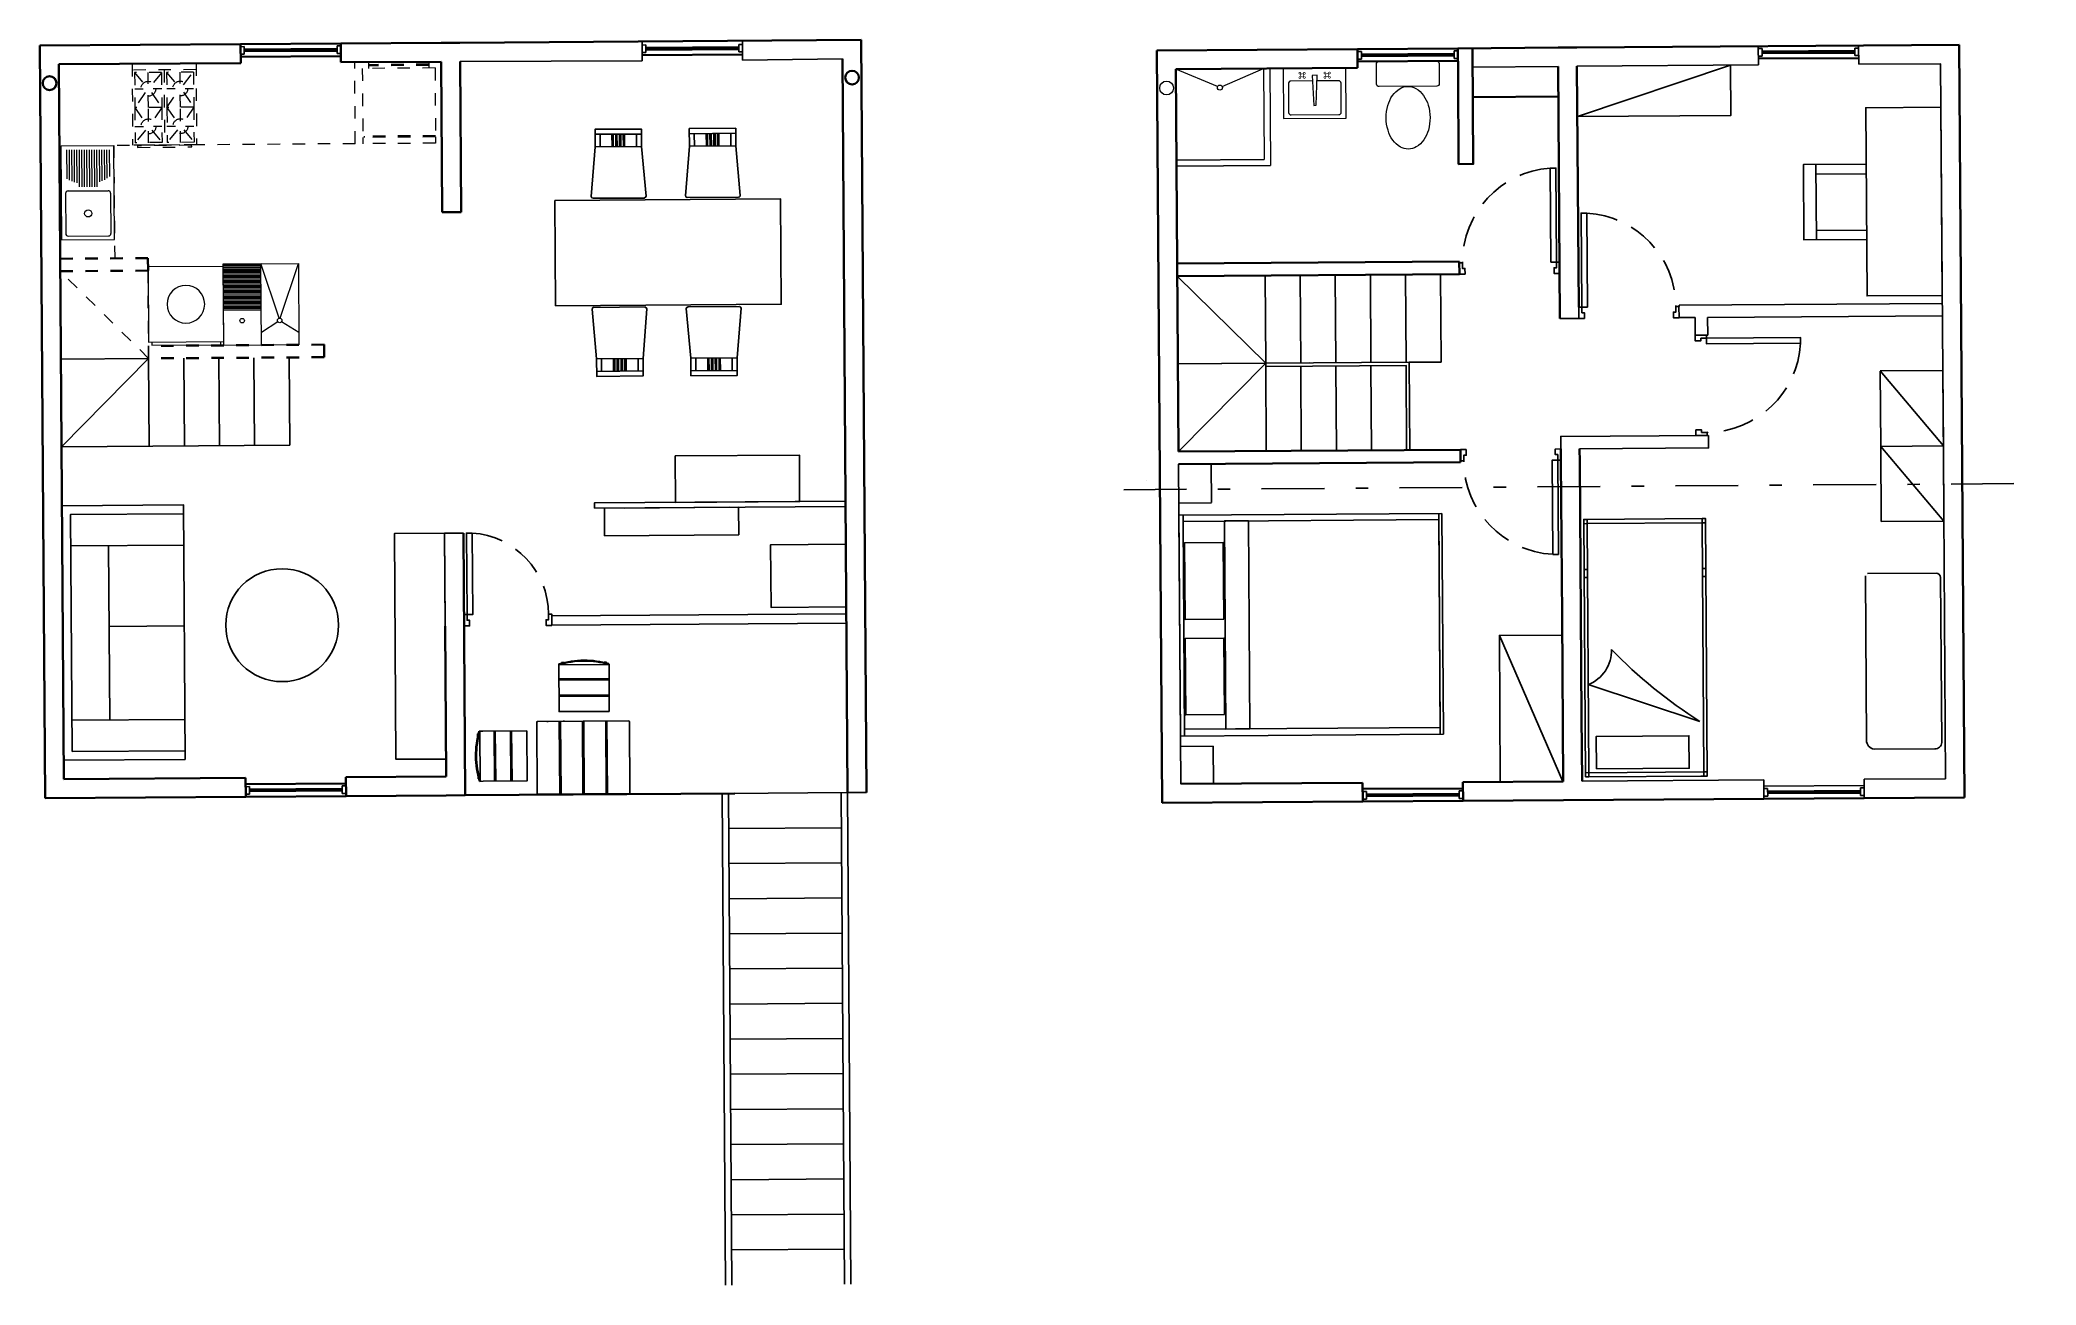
# Model space of a CAD drawing. Header units: inches. Extents: x 37.5 to 53.4, y 12.6 to 22.5.
import ezdxf

# ---------------------------------------------------------------- set-up
doc = ezdxf.new("R2010")
doc.units = ezdxf.units.IN
doc.header["$MEASUREMENT"] = 0
doc.linetypes.add('DASHDOT', pattern=[1, 0.5, -0.25, 0, -0.25])
doc.linetypes.add('HIDDEN', pattern=[0.375, 0.25, -0.125])
for name, color, linetype, lineweight in [('A-DOOR-FULL', 4, 'Continuous', 25), ('A-FLOR-LEVL', 7, 'Continuous', 35), ('A-FLOR-STRS', 4, 'Continuous', 25), ('A-FURN', 8, 'Continuous', 18), ('A-GLAZ-FULL', 4, 'Continuous', 25), ('A-WALL-FULL-EXTR', 7, 'Continuous', 35), ('A-WALL-FULL-INTR', 7, 'Continuous', 35)]:
    doc.layers.add(name, color=color, linetype=linetype, lineweight=lineweight)

# ---------------------------------------------------------------- blocks, each defined once
blk = doc.blocks.new('LAVADORA-PL')
for p, q in [((0, 0), (0, 0.6)), ((0, 0.6), (0.6, 0.6)), ((0.6, 0.6), (0.6, 0)), ((0.625, 0.575), (0.625, 0.025)), ((0.6, 0), (0, 0))]:
    blk.add_line(p, q)
for points in [[(0.6, 0.575), (0.625, 0.575)], [(0.6, 0.025), (0.625, 0.025)]]:
    blk.add_lwpolyline(points)
blk.add_circle((0.3, 0.3), 0.15)
blk = doc.blocks.new('DOOR-65')
for points in [[(-0.07, 0.74), (-0.07, 0.09), (-0.025, 0.09), (-0.025, 0.74), (-0.07, 0.74)], [(-0.675, 0.09), (-0.7, 0.09), (-0.7, 0), (-0.655, 0), (-0.655, 0.045), (-0.675, 0.045), (-0.675, 0.09)], [(-0.025, 0.09), (0, 0.09), (0, 0), (-0.045, 0), (-0.045, 0.045), (-0.025, 0.045), (-0.025, 0.09)]]:
    blk.add_lwpolyline(points)
at = {"linetype": 'HIDDEN'}
blk.add_arc((-0.022, 0.089), 0.653, 94.2076, 179.8995, dxfattribs=at)
blk = doc.blocks.new('INOD')
for p, q in [((0.23, 0), (-0.23, 0)), ((-0.25, -0.02), (-0.25, -0.18)), ((0.25, -0.18), (0.25, -0.02)), ((-0.23, -0.2), (0.23, -0.2))]:
    blk.add_line(p, q)
blk.add_lwpolyline([(-0.175, -0.45, 0.07067), (-0.161, -0.549, 0.082314), (-0.124, -0.627, 0.106842), (-0.063, -0.683, 0.13438), (0, -0.7, 0.13438), (0.063, -0.683, 0.106842), (0.124, -0.627, 0.082314), (0.161, -0.549, 0.07067), (0.175, -0.45, 0.07067), (0.161, -0.351, 0.082314), (0.124, -0.273, 0.106842), (0.063, -0.217, 0.13438), (0, -0.2, 0.13438), (-0.063, -0.217, 0.106842), (-0.124, -0.273, 0.082314), (-0.161, -0.351, 0.07067)], format="xyb", close=True)
for centre, start, end in [((-0.23, -0.02), 90, 180), ((0.23, -0.02), 0, 90), ((-0.23, -0.18), 180, 270), ((0.23, -0.18), 270, 0)]:
    blk.add_arc(centre, 0.02, start, end)
blk = doc.blocks.new('DOOR-75')
for points in [[(-0.07, 0.84), (-0.07, 0.09), (-0.025, 0.09), (-0.025, 0.84), (-0.07, 0.84)], [(-0.775, 0.09), (-0.8, 0.09), (-0.8, 0), (-0.755, 0), (-0.755, 0.045), (-0.775, 0.045), (-0.775, 0.09)], [(-0.025, 0.09), (0, 0.09), (0, 0), (-0.045, 0), (-0.045, 0.045), (-0.025, 0.045), (-0.025, 0.09)]]:
    blk.add_lwpolyline(points)
at = {"linetype": 'HIDDEN'}
blk.add_arc((-0.023, 0.089), 0.752, 93.6181, 179.9249, dxfattribs=at)

msp = doc.modelspace()

# ---------------------------------------------------------------- linework, layer by layer
for p, q in [((42.286, 22.495), (42.287, 22.345)), ((43.086, 22.501), (43.087, 22.351)), ((51.189, 22.312), (51.188, 22.462)), ((51.988, 22.467), (51.989, 22.317)), ((40.834, 22.339), (42.287, 22.345)), ((43.087, 22.351), (43.884, 22.36)), ((49.745, 21.901), (50.967, 22.309)), ((41.88, 21.264), (41.911, 21.659)), ((41.91, 21.759), (42.28, 21.761)), ((41.911, 21.659), (42.281, 21.661)), ((41.951, 21.659), (41.95, 21.759)), ((42.046, 21.66), (42.045, 21.76)), ((42.056, 21.66), (42.055, 21.76)), ((42.076, 21.66), (42.075, 21.76)), ((42.086, 21.66), (42.085, 21.76)), ((42.106, 21.66), (42.105, 21.76)), ((42.116, 21.66), (42.115, 21.76)), ((42.136, 21.66), (42.135, 21.76)), ((42.146, 21.66), (42.145, 21.76)), ((42.241, 21.661), (42.24, 21.761)), ((42.281, 21.661), (42.318, 21.266)), ((42.632, 21.269), (42.663, 21.664)), ((42.662, 21.764), (43.032, 21.767)), ((42.663, 21.664), (43.033, 21.667)), ((42.703, 21.664), (42.702, 21.764)), ((42.798, 21.665), (42.797, 21.765)), ((42.808, 21.665), (42.807, 21.765)), ((42.828, 21.665), (42.827, 21.765)), ((42.838, 21.665), (42.837, 21.765)), ((42.858, 21.665), (42.857, 21.765)), ((42.868, 21.666), (42.867, 21.766)), ((42.888, 21.666), (42.887, 21.766)), ((42.898, 21.666), (42.897, 21.766)), ((42.993, 21.666), (42.992, 21.766)), ((43.033, 21.667), (43.069, 21.272)), ((46.547, 21.554), (47.247, 21.558)), ((47.298, 21.509), (46.548, 21.504)), ((51.648, 21.517), (51.652, 20.917)), ((41.894, 21.249), (42.304, 21.251)), ((42.646, 21.254), (43.055, 21.257)), ((51.651, 20.992), (52.051, 20.995)), ((41.9, 20.379), (42.31, 20.382)), ((42.652, 20.384), (43.061, 20.387)), ((50.556, 20.397), (52.655, 20.411)), ((50.556, 20.397), (50.556, 20.387)), ((41.886, 20.364), (41.923, 19.969)), ((42.293, 19.972), (42.324, 20.367)), ((42.638, 20.369), (42.674, 19.974)), ((43.044, 19.977), (43.075, 20.372)), ((49.606, 20.29), (49.756, 20.291)), ((50.684, 20.297), (50.556, 20.297)), ((50.784, 20.298), (52.656, 20.311)), ((50.685, 20.157), (50.785, 20.158)), ((41.923, 19.969), (42.293, 19.972)), ((41.963, 19.97), (41.963, 19.87)), ((42.058, 19.97), (42.058, 19.87)), ((42.068, 19.97), (42.068, 19.87)), ((42.088, 19.971), (42.088, 19.871)), ((42.098, 19.971), (42.098, 19.871)), ((42.118, 19.971), (42.118, 19.871)), ((42.128, 19.971), (42.128, 19.871)), ((42.148, 19.971), (42.148, 19.871)), ((42.158, 19.971), (42.158, 19.871)), ((42.253, 19.972), (42.253, 19.872)), ((42.674, 19.974), (43.044, 19.977)), ((42.714, 19.975), (42.715, 19.875)), ((42.809, 19.975), (42.81, 19.875)), ((42.819, 19.975), (42.82, 19.875)), ((42.839, 19.975), (42.84, 19.875)), ((42.849, 19.976), (42.85, 19.876)), ((42.869, 19.976), (42.87, 19.876)), ((42.879, 19.976), (42.88, 19.876)), ((42.899, 19.976), (42.9, 19.876)), ((42.909, 19.976), (42.91, 19.876)), ((43.004, 19.977), (43.005, 19.877)), ((41.923, 19.869), (42.293, 19.872)), ((42.675, 19.874), (43.045, 19.877)), ((46.564, 19.129), (46.582, 16.579)), ((46.311, 18.995), (46.311, 18.995)), ((42.142, 18.779), (42.984, 18.785)), ((38.63, 18.484), (37.73, 18.478)), ((38.04, 17.09), (38.03, 18.48)), ((38.635, 17.839), (38.035, 17.835)), ((40.865, 17.839), (40.91, 17.84)), ((43.914, 17.935), (41.564, 17.919)), ((41.565, 17.844), (43.915, 17.86)), ((42.022, 17.531), (41.622, 17.529)), ((41.642, 17.547), (41.642, 17.541)), ((41.642, 17.547), (41.664, 17.547)), ((41.982, 17.549), (42.002, 17.549)), ((42.002, 17.549), (42.002, 17.544)), ((42.024, 17.158), (42.022, 17.538)), ((42.023, 17.418), (41.623, 17.416)), ((42.023, 17.408), (41.623, 17.406)), ((41.783, 17.407), (41.783, 17.417)), ((41.863, 17.407), (41.863, 17.417)), ((42.024, 17.288), (41.624, 17.286)), ((42.024, 17.278), (41.624, 17.276)), ((41.784, 17.277), (41.784, 17.287)), ((41.864, 17.277), (41.864, 17.287)), ((38.64, 17.094), (37.74, 17.088)), ((41.537, 17.078), (41.527, 17.078)), ((41.625, 17.078), (41.629, 16.498)), ((41.635, 17.079), (41.639, 16.499)), ((41.644, 17.156), (41.674, 17.156)), ((41.667, 17.079), (41.657, 17.079)), ((41.81, 17.08), (41.814, 16.5)), ((41.82, 17.08), (41.824, 16.5)), ((41.995, 17.081), (41.999, 16.501)), ((42.005, 17.081), (42.009, 16.501)), ((40.974, 16.98), (40.98, 16.98)), ((40.974, 16.96), (40.974, 16.98)), ((40.985, 17), (41.015, 17.001)), ((40.992, 17), (40.995, 16.6)), ((41.365, 17.003), (41.015, 17.001)), ((41.105, 17.001), (41.108, 16.601)), ((41.115, 17.001), (41.118, 16.601)), ((41.235, 17.002), (41.238, 16.602)), ((41.245, 17.002), (41.248, 16.602)), ((41.116, 16.841), (41.106, 16.841)), ((41.107, 16.761), (41.117, 16.761)), ((41.246, 16.842), (41.236, 16.842)), ((41.237, 16.762), (41.247, 16.762)), ((41.637, 16.829), (41.627, 16.828)), ((41.637, 16.749), (41.627, 16.748)), ((41.822, 16.83), (41.812, 16.83)), ((41.822, 16.75), (41.812, 16.75)), ((42.007, 16.831), (41.997, 16.831)), ((42.007, 16.751), (41.997, 16.751)), ((40.977, 16.62), (40.977, 16.642)), ((40.977, 16.62), (40.982, 16.62)), ((40.988, 16.6), (41.018, 16.601)), ((51.232, 16.611), (51.233, 16.461)), ((51.232, 16.561), (52.032, 16.566)), ((52.033, 16.466), (52.032, 16.616)), ((44.074, 16.511), (43.924, 16.51))]:
    msp.add_line(p, q)
at = {"color": 6}
for p, q in [((52.661, 19.875), (52.161, 19.872)), ((52.161, 19.872), (52.664, 19.275)), ((52.161, 19.871), (52.165, 19.271)), ((52.661, 19.875), (52.665, 19.275)), ((52.665, 19.275), (52.165, 19.271)), ((52.665, 19.275), (52.165, 19.271)), ((52.165, 19.271), (52.169, 18.671)), ((52.165, 19.271), (52.667, 18.675)), ((52.665, 19.275), (52.669, 18.675)), ((46.825, 19.13), (46.827, 18.822)), ((46.567, 18.819), (46.827, 18.821)), ((46.567, 18.722), (48.665, 18.736)), ((46.579, 16.961), (46.567, 18.722)), ((46.612, 16.961), (46.6, 18.722)), ((48.652, 16.975), (48.639, 18.736)), ((48.665, 18.736), (48.677, 16.976)), ((52.669, 18.675), (52.169, 18.671)), ((49.622, 17.766), (49.122, 17.763)), ((49.124, 17.765), (49.13, 16.595)), ((49.124, 17.763), (49.63, 16.599)), ((49.831, 17.371), (50.721, 17.077)), ((48.677, 16.976), (46.579, 16.961)), ((46.581, 16.879), (46.841, 16.88)), ((46.843, 16.58), (46.841, 16.88)), ((49.63, 16.599), (49.13, 16.595)), ((50.781, 16.642), (50.731, 16.642)), ((50.731, 16.642), (50.731, 16.642))]:
    msp.add_line(p, q, dxfattribs=at)
at = {"color": 2, "linetype": 'DASHDOT'}
msp.add_line((46.127, 18.925), (53.403, 18.975), dxfattribs=at)
at = {"color": 1}
for p, q in [((52.042, 18.238), (52.051, 16.924)), ((52.606, 18.26), (52.059, 18.256)), ((52.642, 18.226), (52.651, 16.91)), ((52.051, 16.856), (52.051, 16.856)), ((52.113, 16.856), (52.607, 16.86))]:
    msp.add_line(p, q, dxfattribs=at)
for points in [[(48.909, 22.295), (49.592, 22.3)], [(49.742, 22.301), (51.189, 22.312)], [(49.742, 22.301), (49.745, 21.901), (50.97, 21.909), (50.967, 22.309)], [(51.989, 22.317), (52.642, 22.32), (52.664, 19.171)], [(52.645, 21.974), (52.045, 21.97), (52.055, 20.47), (52.655, 20.474), (52.645, 21.974)], [(41.911, 21.659), (41.91, 21.799), (42.28, 21.801), (42.281, 21.661)], [(42.663, 21.664), (42.662, 21.804), (43.032, 21.807), (43.033, 21.667)], [(52.048, 21.52), (51.548, 21.517), (51.552, 20.917), (52.052, 20.92)], [(51.648, 21.442), (52.048, 21.445)], [(41.59, 21.232), (43.39, 21.244), (43.396, 20.404), (41.596, 20.392), (41.59, 21.232)], [(50.685, 20.157), (50.684, 20.297)], [(50.785, 20.158), (50.784, 20.298)], [(41.923, 19.969), (41.924, 19.829), (42.294, 19.832), (42.293, 19.972)], [(42.674, 19.974), (42.675, 19.834), (43.045, 19.837), (43.044, 19.977)], [(49.613, 19.25), (49.613, 19.35), (50.79, 19.358), (50.79, 19.358)], [(49.763, 19.252), (50.791, 19.259), (50.79, 19.358)], [(42.55, 19.194), (43.54, 19.201), (43.542, 18.831), (42.552, 18.824), (42.55, 19.194)], [(52.664, 19.171), (52.681, 16.621), (52.032, 16.616)], [(38.642, 16.774), (37.672, 16.768), (37.658, 18.797), (38.628, 18.804), (38.642, 16.774)], [(41.905, 18.777), (41.905, 18.82), (43.908, 18.833)], [(41.905, 18.777), (41.905, 18.777), (43.908, 18.791)], [(38.641, 16.844), (37.741, 16.838), (37.728, 18.728), (38.628, 18.734)], [(43.057, 18.565), (41.987, 18.558), (41.985, 18.778), (43.055, 18.785), (43.057, 18.565)], [(40.71, 18.578), (40.722, 16.778), (40.322, 16.776), (40.31, 18.576), (40.71, 18.578)], [(40.86, 18.579), (40.71, 18.578), (40.715, 17.838)], [(43.91, 18.491), (43.914, 17.991), (43.314, 17.987), (43.31, 18.487), (43.91, 18.491)], [(42.024, 17.158), (41.624, 17.156), (41.622, 17.536)], [(41.449, 16.502), (41.445, 17.072)], [(41.45, 17.077), (42.18, 17.082)], [(42.185, 17.078), (42.189, 16.507)], [(41.365, 17.003), (41.368, 16.603), (41.018, 16.601)], [(51.232, 16.611), (49.782, 16.601)], [(42.184, 16.502), (41.454, 16.497)]]:
    msp.add_lwpolyline(points)
at = {"color": 6}
for points in [[(48.651, 17.029), (46.612, 17.015), (46.601, 18.673), (48.64, 18.687)], [(47.132, 17.019), (46.942, 17.017), (46.93, 18.676), (47.121, 18.677)], [(49.81, 16.635), (49.796, 18.688), (50.767, 18.695), (50.781, 16.642)], [(49.796, 18.654), (49.796, 18.688), (49.823, 18.689), (49.823, 18.655)], [(49.836, 16.669), (49.823, 18.655), (50.74, 18.661), (50.754, 16.675)], [(50.74, 18.661), (50.74, 18.695), (50.767, 18.695), (50.767, 18.661)], [(46.925, 17.893), (46.616, 17.891), (46.611, 18.501), (46.921, 18.503)], [(49.799, 18.225), (49.799, 18.289), (49.825, 18.289), (49.826, 18.225)], [(50.743, 18.232), (50.743, 18.296), (50.77, 18.296), (50.77, 18.232)], [(46.93, 17.132), (46.621, 17.13), (46.617, 17.74), (46.926, 17.742)], [(49.898, 16.699), (49.896, 16.958), (50.635, 16.964), (50.637, 16.704)], [(49.81, 16.635), (49.81, 16.669), (49.836, 16.67), (49.836, 16.636)], [(50.754, 16.642), (50.754, 16.676), (50.781, 16.676), (50.781, 16.642)]]:
    msp.add_lwpolyline(points, close=True, dxfattribs=at)
at = {"color": 1}
for points in [[(52.606, 18.26, -0.40425), (52.642, 18.226, -0.017071), (52.642, 18.223, 0.12893)], [(52.113, 16.856, -0.386183), (52.051, 16.928, -69.573669)], [(52.651, 16.91, -0.451434), (52.595, 16.86, -0.036962)]]:
    msp.add_lwpolyline(points, format="xyb", dxfattribs=at)
msp.add_circle((39.415, 17.845), 0.45)
for centre, radius, start, end in [((41.897, 21.265), 0.0168, 184.1189, 260.8474), ((42.301, 21.268), 0.0168, 279.9394, 354.4309), ((42.648, 21.271), 0.0168, 184.1189, 260.8474), ((43.052, 21.273), 0.0168, 279.9394, 354.4309), ((41.903, 20.363), 0.0168, 99.9394, 176.668), ((42.307, 20.365), 0.0168, 6.3559, 80.8474), ((42.655, 20.368), 0.0168, 99.9394, 176.668), ((43.059, 20.37), 0.0168, 6.3559, 80.8474), ((41.826, 16.862), 0.704, 73.8786, 106.9083), ((41.826, 16.859), 0.7, 73.7972, 106.9897), ((41.451, 17.071), 0.00634, 97.8903, 166.6829), ((42.179, 17.076), 0.00634, 14.104, 82.8966), ((41.661, 16.805), 0.704, 163.8786, 196.9083), ((41.665, 16.805), 0.7, 163.7972, 196.9897), ((41.455, 16.504), 0.00634, 194.104, 262.8966), ((42.183, 16.509), 0.00634, 277.8903, 346.6829)]:
    msp.add_arc(centre, radius, start, end)
at = {"color": 6}
for centre, radius, start, end in [((49.723, 17.644), 0.294, 291.6424, 1.5404), ((52.804, 20.349), 3.878, 224.0654, 237.5274)]:
    msp.add_arc(centre, radius, start, end, dxfattribs=at)
at = {"layer": 'A-FLOR-LEVL'}
for p, q in [((39.883, 22.483), (39.083, 22.477)), ((40.833, 22.489), (44.033, 22.511)), ((49.741, 22.451), (52.791, 22.472)), ((39.883, 22.383), (39.083, 22.377)), ((43.086, 22.396), (42.286, 22.39)), ((48.791, 22.444), (47.991, 22.439)), ((48.792, 22.344), (47.992, 22.339)), ((51.989, 22.367), (51.189, 22.362)), ((39.923, 16.583), (39.123, 16.577)), ((39.924, 16.483), (39.124, 16.477)), ((40.874, 16.49), (43.024, 16.504)), ((48.832, 16.544), (48.032, 16.539)), ((48.833, 16.444), (48.033, 16.439))]:
    msp.add_line(p, q, dxfattribs=at)
for centre in [(37.56, 22.167), (43.96, 22.211)]:
    msp.add_circle(centre, 0.055, dxfattribs=at)
at = {"layer": 'A-FLOR-STRS', "linetype": 'HIDDEN', "ltscale": 0.001}
for q in [(37.645, 20.667), (38.345, 20.672)]:
    msp.add_line((38.35, 19.972), q, dxfattribs=at)
at = {"layer": 'A-FLOR-STRS'}
for p, q in [((47.259, 19.933), (46.554, 20.629)), ((47.259, 19.933), (47.254, 20.633)), ((47.539, 19.935), (47.534, 20.635)), ((47.819, 19.937), (47.814, 20.637)), ((48.099, 19.939), (48.094, 20.639)), ((48.379, 19.941), (48.374, 20.641)), ((48.659, 19.943), (48.654, 20.643)), ((37.65, 19.967), (38.35, 19.972)), ((38.35, 19.972), (38.355, 19.272)), ((38.63, 19.974), (38.635, 19.274)), ((38.91, 19.976), (38.915, 19.276)), ((39.19, 19.978), (39.195, 19.278)), ((39.47, 19.98), (39.475, 19.28)), ((46.559, 19.929), (47.607, 19.936)), ((47.259, 19.933), (46.559, 19.929)), ((47.259, 19.933), (46.563, 19.229)), ((47.259, 19.933), (47.263, 19.233)), ((47.259, 19.908), (47.259, 19.933)), ((47.539, 19.91), (47.543, 19.235)), ((47.819, 19.912), (47.823, 19.237)), ((48.099, 19.914), (48.103, 19.239)), ((48.379, 19.916), (48.383, 19.241)), ((48.404, 19.941), (48.659, 19.943)), ((39.475, 19.28), (37.655, 19.267)), ((42.951, 12.584), (42.924, 16.504)), ((42.974, 16.504), (43.924, 16.51)), ((43.001, 12.584), (42.974, 16.504)), ((43.901, 12.59), (43.874, 16.51)), ((43.951, 12.591), (43.924, 16.51)), ((42.976, 16.224), (43.876, 16.23)), ((42.978, 15.944), (43.878, 15.95)), ((42.98, 15.664), (43.88, 15.67)), ((42.982, 15.384), (43.882, 15.39)), ((42.983, 15.104), (43.883, 15.11)), ((42.985, 14.824), (43.885, 14.83)), ((42.987, 14.544), (43.887, 14.55)), ((42.989, 14.264), (43.889, 14.27)), ((42.991, 13.984), (43.891, 13.99)), ((42.993, 13.704), (43.893, 13.71)), ((42.995, 13.424), (43.895, 13.43)), ((42.997, 13.144), (43.897, 13.15)), ((42.999, 12.864), (43.899, 12.87))]:
    msp.add_line(p, q, dxfattribs=at)
at = {"layer": 'A-FLOR-STRS', "linetype": 'DASHDOT', "ltscale": 15}
msp.add_line((38.35, 19.972), (37.655, 19.267), dxfattribs=at)
at = {"layer": 'A-FLOR-STRS'}
for points in [[(48.408, 19.241), (48.404, 19.941), (47.259, 19.933)], [(48.383, 19.241), (48.379, 19.916), (47.259, 19.908)]]:
    msp.add_lwpolyline(points, dxfattribs=at)
at = {"layer": 'A-FURN', "linetype": 'HIDDEN', "ltscale": 0.001}
for p, q in [((38.218, 22.321), (38.222, 21.671)), ((38.728, 22.325), (38.732, 21.675)), ((39.998, 21.684), (39.994, 22.334)), ((40.584, 22.338), (40.104, 22.334)), ((40.104, 22.334), (40.104, 22.284)), ((40.584, 22.318), (40.104, 22.314)), ((40.584, 22.308), (40.104, 22.304)), ((40.584, 22.338), (40.584, 22.288)), ((38.728, 22.275), (38.218, 22.271)), ((38.453, 22.253), (38.238, 22.252)), ((38.238, 22.252), (38.321, 22.152)), ((38.238, 22.252), (38.24, 21.972)), ((38.347, 22.162), (38.346, 22.252)), ((38.453, 22.249), (38.372, 22.152)), ((38.453, 22.253), (38.455, 21.973)), ((38.473, 22.273), (38.477, 21.673)), ((38.708, 22.255), (38.493, 22.253)), ((38.493, 22.253), (38.576, 22.154)), ((38.493, 22.253), (38.496, 21.95)), ((38.602, 22.163), (38.601, 22.254)), ((38.627, 22.154), (38.708, 22.255)), ((38.708, 22.255), (38.71, 21.975)), ((40.634, 22.288), (40.054, 22.284)), ((40.054, 22.284), (40.058, 21.744)), ((40.634, 22.288), (40.638, 21.748)), ((38.239, 22.122), (38.307, 22.122)), ((38.322, 22.092), (38.24, 21.972)), ((38.455, 21.973), (38.24, 21.972)), ((38.24, 21.972), (38.323, 21.852)), ((38.24, 21.972), (38.242, 21.692)), ((38.348, 21.972), (38.347, 22.083)), ((38.349, 21.862), (38.348, 21.972)), ((38.373, 22.092), (38.455, 21.973)), ((38.455, 21.973), (38.374, 21.852)), ((38.386, 22.123), (38.454, 22.123)), ((38.455, 21.973), (38.457, 21.693)), ((38.494, 22.123), (38.562, 22.124)), ((38.495, 21.973), (38.577, 22.094)), ((38.71, 21.975), (38.495, 21.973)), ((38.495, 21.973), (38.578, 21.854)), ((38.603, 21.974), (38.602, 22.085)), ((38.604, 21.863), (38.603, 21.974)), ((38.628, 22.094), (38.71, 21.975)), ((38.71, 21.975), (38.629, 21.854)), ((38.641, 22.124), (38.709, 22.125)), ((38.71, 21.975), (38.712, 21.695)), ((38.241, 21.822), (38.31, 21.822)), ((38.388, 21.823), (38.456, 21.823)), ((38.496, 21.953), (38.497, 21.693)), ((38.496, 21.823), (38.565, 21.824)), ((38.643, 21.824), (38.711, 21.825)), ((39.998, 21.684), (38.072, 21.67)), ((38.072, 21.67), (38.079, 20.77)), ((38.732, 21.675), (38.222, 21.671)), ((38.324, 21.792), (38.242, 21.692)), ((38.457, 21.693), (38.242, 21.692)), ((38.35, 21.692), (38.349, 21.783)), ((38.375, 21.792), (38.457, 21.693)), ((38.579, 21.794), (38.497, 21.693)), ((38.712, 21.695), (38.497, 21.693)), ((38.605, 21.694), (38.604, 21.785)), ((38.63, 21.794), (38.712, 21.695)), ((40.638, 21.748), (40.058, 21.744)), ((40.638, 21.738), (40.058, 21.734)), ((40.058, 21.734), (40.058, 21.684)), ((40.638, 21.688), (40.058, 21.684)), ((40.068, 21.744), (40.068, 21.734)), ((40.628, 21.748), (40.628, 21.738)), ((40.638, 21.738), (40.638, 21.688))]:
    msp.add_line(p, q, dxfattribs=at)
at = {"layer": 'A-FURN'}
for p, q in [((46.875, 22.139), (46.543, 22.279)), ((46.912, 22.139), (47.242, 22.283)), ((47.242, 22.283), (47.247, 21.558)), ((47.292, 22.284), (47.298, 21.509)), ((47.399, 22.284), (47.401, 21.884)), ((47.44, 22.163), (47.442, 21.933)), ((47.632, 22.184), (47.46, 22.183)), ((47.84, 22.186), (47.668, 22.185)), ((47.862, 21.936), (47.86, 22.166)), ((47.901, 21.888), (47.899, 22.288)), ((47.401, 21.884), (47.901, 21.888)), ((47.462, 21.913), (47.842, 21.916)), ((37.652, 21.668), (38.072, 21.67)), ((37.658, 20.918), (37.652, 21.668)), ((38.078, 20.92), (38.072, 21.67)), ((37.695, 21.634), (37.697, 21.405)), ((37.715, 21.634), (37.717, 21.394)), ((37.735, 21.634), (37.737, 21.385)), ((37.755, 21.634), (37.757, 21.377)), ((37.775, 21.634), (37.777, 21.371)), ((37.795, 21.635), (37.797, 21.339)), ((37.815, 21.635), (37.817, 21.339)), ((37.835, 21.635), (37.837, 21.339)), ((37.855, 21.635), (37.857, 21.339)), ((37.875, 21.635), (37.877, 21.339)), ((37.895, 21.635), (37.897, 21.339)), ((37.915, 21.635), (37.917, 21.34)), ((37.935, 21.635), (37.937, 21.34)), ((37.955, 21.636), (37.957, 21.38)), ((37.975, 21.636), (37.977, 21.387)), ((37.995, 21.636), (37.997, 21.397)), ((38.015, 21.636), (38.017, 21.409)), ((38.035, 21.636), (38.037, 21.422)), ((37.687, 21.287), (37.689, 20.967)), ((37.706, 21.307), (38.026, 21.309)), ((38.046, 21.289), (38.049, 20.969)), ((37.658, 20.918), (38.078, 20.92)), ((37.709, 20.947), (38.029, 20.949)), ((38.945, 20.726), (39.545, 20.73)), ((38.949, 20.076), (38.945, 20.726)), ((38.945, 20.717), (39.245, 20.719)), ((38.945, 20.707), (39.245, 20.709)), ((38.945, 20.697), (39.245, 20.699)), ((39.39, 20.293), (39.245, 20.728)), ((39.249, 20.078), (39.245, 20.728)), ((39.4, 20.293), (39.545, 20.73)), ((39.545, 20.73), (39.549, 20.08)), ((38.945, 20.687), (39.245, 20.689)), ((38.945, 20.677), (39.245, 20.679)), ((38.945, 20.667), (39.245, 20.669)), ((38.945, 20.657), (39.245, 20.659)), ((38.945, 20.647), (39.245, 20.649)), ((38.945, 20.637), (39.245, 20.639)), ((38.945, 20.627), (39.245, 20.629)), ((38.945, 20.627), (39.245, 20.629)), ((38.946, 20.617), (39.246, 20.619)), ((38.946, 20.607), (39.246, 20.609)), ((38.946, 20.597), (39.246, 20.599)), ((38.946, 20.587), (39.246, 20.589)), ((38.946, 20.577), (39.246, 20.579)), ((38.946, 20.567), (39.246, 20.569)), ((38.946, 20.557), (39.246, 20.559)), ((38.946, 20.547), (39.246, 20.549)), ((38.946, 20.547), (39.246, 20.549)), ((38.946, 20.537), (39.246, 20.539)), ((38.946, 20.537), (39.246, 20.539)), ((38.946, 20.527), (39.246, 20.529)), ((38.946, 20.527), (39.246, 20.529)), ((38.946, 20.517), (39.246, 20.519)), ((38.946, 20.517), (39.246, 20.519)), ((38.946, 20.507), (39.246, 20.509)), ((38.946, 20.507), (39.246, 20.509)), ((38.946, 20.497), (39.246, 20.499)), ((38.946, 20.487), (39.246, 20.489)), ((38.946, 20.477), (39.246, 20.479)), ((38.947, 20.467), (39.247, 20.469)), ((38.947, 20.457), (39.247, 20.459)), ((38.947, 20.447), (39.247, 20.449)), ((38.947, 20.437), (39.247, 20.439)), ((38.947, 20.427), (39.247, 20.429)), ((38.947, 20.417), (39.247, 20.419)), ((38.947, 20.407), (39.247, 20.409)), ((38.947, 20.397), (39.247, 20.399)), ((38.947, 20.387), (39.247, 20.389)), ((38.947, 20.377), (39.247, 20.379)), ((38.947, 20.367), (39.247, 20.369)), ((38.947, 20.357), (39.247, 20.359)), ((39.38, 20.265), (39.249, 20.178)), ((39.41, 20.266), (39.549, 20.18)), ((39.549, 20.08), (38.949, 20.076))]:
    msp.add_line(p, q, dxfattribs=at)
at = {"layer": 'A-FURN', "const_width": 0.005}
for points in [[(47.539, 22.246, 1), (47.524, 22.246, 1)], [(47.539, 22.211, -1), (47.524, 22.211, -1)], [(47.537, 22.229, 1), (47.562, 22.229, 1)], [(47.567, 22.253, 1), (47.567, 22.238, 1)], [(47.568, 22.205, -1), (47.567, 22.22, -1)], [(47.739, 22.248, 1), (47.724, 22.247, 1)], [(47.739, 22.213, -1), (47.724, 22.212, -1)], [(47.737, 22.23, 1), (47.762, 22.23, 1)], [(47.767, 22.255, 1), (47.767, 22.24, 1)], [(47.768, 22.206, -1), (47.767, 22.221, -1)]]:
    msp.add_lwpolyline(points, format="xyb", close=True, dxfattribs=at)
at = {"layer": 'A-FURN'}
msp.add_lwpolyline([(47.642, 21.989), (47.662, 21.99), (47.67, 22.23), (47.63, 22.229)], close=True, dxfattribs=at)
at = {"layer": 'A-FURN', "linetype": 'HIDDEN', "ltscale": 0.001}
msp.add_lwpolyline([(38.693, 21.671), (38.262, 21.668), (38.262, 21.655), (38.694, 21.658)], close=True, dxfattribs=at)
for centre in [(38.347, 22.122), (38.602, 22.124), (38.349, 21.822), (38.604, 21.824)]:
    msp.add_circle(centre, 0.0594, dxfattribs=at)
at = {"layer": 'A-FURN'}
for centre, radius in [((46.469, 22.128), 0.055), ((46.894, 22.131), 0.02), ((37.868, 21.128), 0.0284), ((39.096, 20.273), 0.0181), ((39.395, 20.275), 0.0181)]:
    msp.add_circle(centre, radius, dxfattribs=at)
for centre, start, end in [((47.46, 22.163), 90.3934, 180.3934), ((47.84, 22.166), 0.3934, 90.3934), ((47.462, 21.933), 180.3934, 270.3934), ((47.842, 21.936), 270.3934, 0.3934), ((37.707, 21.287), 90.3934, 180.3934), ((38.026, 21.289), 0.3934, 90.3934), ((37.709, 20.967), 180.3934, 270.3934), ((38.029, 20.969), 270.3934, 0.3934)]:
    msp.add_arc(centre, 0.02, start, end, dxfattribs=at)
at = {"layer": 'A-GLAZ-FULL'}
for p, q in [((39.083, 22.457), (39.113, 22.458)), ((39.853, 22.463), (39.883, 22.463)), ((42.286, 22.47), (42.316, 22.471)), ((42.316, 22.451), (43.056, 22.456)), ((43.056, 22.476), (43.086, 22.476)), ((39.083, 22.397), (39.113, 22.398)), ((39.113, 22.438), (39.853, 22.443)), ((39.113, 22.428), (39.853, 22.433)), ((39.113, 22.418), (39.853, 22.423)), ((39.853, 22.403), (39.883, 22.403)), ((42.286, 22.41), (42.316, 22.411)), ((42.316, 22.441), (43.056, 22.446)), ((42.316, 22.431), (43.056, 22.436)), ((43.056, 22.416), (43.086, 22.416)), ((47.992, 22.419), (48.022, 22.419)), ((47.992, 22.359), (48.022, 22.359)), ((48.022, 22.399), (48.762, 22.404)), ((48.022, 22.389), (48.762, 22.394)), ((48.022, 22.379), (48.762, 22.384)), ((48.762, 22.424), (48.792, 22.424)), ((48.762, 22.364), (48.792, 22.364)), ((51.188, 22.442), (51.218, 22.442)), ((51.189, 22.382), (51.219, 22.382)), ((51.218, 22.422), (51.958, 22.427)), ((51.218, 22.412), (51.958, 22.417)), ((51.219, 22.402), (51.958, 22.407)), ((51.958, 22.447), (51.988, 22.447)), ((51.959, 22.387), (51.989, 22.387)), ((39.123, 16.557), (39.153, 16.558)), ((39.893, 16.563), (39.923, 16.563)), ((39.124, 16.497), (39.154, 16.498)), ((39.154, 16.538), (39.894, 16.543)), ((39.154, 16.528), (39.894, 16.533)), ((39.154, 16.518), (39.894, 16.523)), ((39.894, 16.503), (39.924, 16.503)), ((48.032, 16.519), (48.062, 16.519)), ((48.033, 16.459), (48.063, 16.459)), ((48.062, 16.499), (48.802, 16.504)), ((48.062, 16.489), (48.802, 16.494)), ((48.062, 16.479), (48.802, 16.484)), ((48.802, 16.524), (48.832, 16.524)), ((48.802, 16.464), (48.832, 16.464)), ((51.232, 16.542), (51.262, 16.542)), ((51.233, 16.482), (51.263, 16.482)), ((51.262, 16.522), (52.002, 16.527)), ((51.262, 16.512), (52.002, 16.517)), ((51.263, 16.502), (52.003, 16.507)), ((52.002, 16.547), (52.032, 16.547)), ((52.003, 16.487), (52.033, 16.487))]:
    msp.add_line(p, q, dxfattribs=at)
at = {"layer": 'A-GLAZ-FULL', "ltscale": 0.001}
for p, q in [((39.113, 22.458), (39.113, 22.398)), ((39.853, 22.463), (39.853, 22.403)), ((42.316, 22.471), (42.316, 22.411)), ((43.056, 22.476), (43.056, 22.416)), ((48.022, 22.419), (48.022, 22.359)), ((48.762, 22.424), (48.762, 22.364)), ((51.218, 22.442), (51.219, 22.382)), ((51.958, 22.447), (51.959, 22.387)), ((39.154, 16.498), (39.153, 16.558)), ((39.894, 16.503), (39.893, 16.563)), ((48.063, 16.459), (48.062, 16.519)), ((48.802, 16.464), (48.802, 16.524)), ((51.262, 16.542), (51.263, 16.482)), ((52.002, 16.547), (52.003, 16.487))]:
    msp.add_line(p, q, dxfattribs=at)
at = {"layer": 'A-WALL-FULL-EXTR'}
for p, q in [((37.483, 22.466), (39.083, 22.477)), ((37.524, 16.467), (37.483, 22.466)), ((39.084, 22.327), (39.083, 22.477)), ((39.883, 22.483), (40.683, 22.488)), ((39.883, 22.483), (39.884, 22.333)), ((40.683, 22.488), (40.833, 22.489)), ((44.074, 16.511), (44.033, 22.511)), ((49.591, 22.45), (49.741, 22.451)), ((52.833, 16.472), (52.791, 22.472)), ((37.634, 22.317), (39.084, 22.327)), ((37.673, 16.618), (37.634, 22.317)), ((39.884, 22.333), (40.684, 22.338)), ((40.692, 21.138), (40.684, 22.338)), ((40.842, 21.139), (40.834, 22.339)), ((43.924, 16.51), (43.884, 22.36)), ((46.391, 22.428), (47.991, 22.439)), ((46.433, 16.428), (46.391, 22.428)), ((47.992, 22.289), (47.991, 22.439)), ((49.592, 22.3), (49.606, 20.29)), ((49.756, 20.381), (49.742, 22.301)), ((46.543, 22.279), (47.992, 22.289)), ((46.553, 20.729), (46.543, 22.279)), ((40.692, 21.138), (40.842, 21.139)), ((46.563, 19.229), (46.553, 20.729)), ((49.614, 19.15), (49.613, 19.251)), ((49.623, 17.917), (49.614, 19.15)), ((49.764, 19.151), (49.763, 19.252)), ((49.778, 17.118), (49.764, 19.151)), ((40.874, 16.49), (40.86, 18.579)), ((40.723, 16.638), (40.715, 17.838)), ((49.632, 16.6), (49.623, 17.917)), ((49.782, 16.601), (49.778, 17.118)), ((37.673, 16.618), (39.123, 16.627)), ((39.124, 16.477), (39.123, 16.627)), ((39.923, 16.633), (40.723, 16.638)), ((39.924, 16.483), (39.923, 16.633)), ((48.032, 16.589), (46.582, 16.579)), ((48.033, 16.439), (48.032, 16.589)), ((48.832, 16.594), (49.632, 16.6)), ((48.833, 16.444), (48.832, 16.594)), ((37.524, 16.467), (39.124, 16.477)), ((39.924, 16.483), (40.724, 16.488)), ((40.724, 16.488), (40.874, 16.49)), ((46.433, 16.428), (48.033, 16.439)), ((48.833, 16.444), (52.833, 16.472))]:
    msp.add_line(p, q, dxfattribs=at)
at = {"layer": 'A-WALL-FULL-INTR'}
for p, q in [((48.791, 22.444), (49.591, 22.45)), ((48.793, 22.244), (48.791, 22.444)), ((48.911, 22.055), (49.594, 22.06)), ((48.803, 20.744), (46.553, 20.729)), ((48.803, 20.744), (48.804, 20.644)), ((48.804, 20.644), (46.554, 20.629)), ((48.813, 19.244), (46.563, 19.229)), ((48.814, 19.144), (46.564, 19.129))]:
    msp.add_line(p, q, dxfattribs=at)
at = {"layer": 'A-WALL-FULL-INTR', "linetype": 'HIDDEN', "ltscale": 0.001}
for p, q in [((38.344, 20.772), (37.644, 20.767)), ((38.345, 20.672), (38.344, 20.772)), ((38.345, 20.672), (37.645, 20.667)), ((39.749, 20.082), (38.349, 20.072)), ((39.749, 20.082), (39.75, 19.982)), ((39.75, 19.982), (38.35, 19.972))]:
    msp.add_line(p, q, dxfattribs=at)
at = {"layer": 'A-WALL-FULL-INTR'}
for points in [[(48.793, 22.244), (48.798, 21.522), (48.915, 21.523), (48.908, 22.445)], [(48.813, 19.244), (48.814, 19.144)]]:
    msp.add_lwpolyline(points, dxfattribs=at)

# ---------------------------------------------------------------- block references
at = {"layer": 'A-DOOR-FULL', "rotation": 0.3934384724360021}
msp.add_blockref('DOOR-75', (49.604, 20.65), dxfattribs=at)
at = {"layer": 'A-DOOR-FULL', "xscale": -1}
for name, p, rotation in [('DOOR-75', (49.756, 20.291), 0.3934384724361362), ('DOOR-75', (50.685, 20.157), 270.3934384724363), ('DOOR-75', (49.613, 19.25), 180.3934384724362), ('DOOR-65', (40.865, 17.839), 0.3934384724361362)]:
    msp.add_blockref(name, p, dxfattribs=dict(at, rotation=rotation))
at = {"layer": 'A-FURN', "xscale": -1}
for name, p, rotation in [('INOD', (48.392, 22.341), 0.3934384724361362), ('LAVADORA-PL', (38.945, 20.706), 90.39343847243613)]:
    msp.add_blockref(name, p, dxfattribs=dict(at, rotation=rotation))

doc.saveas('drawing.dxf')
